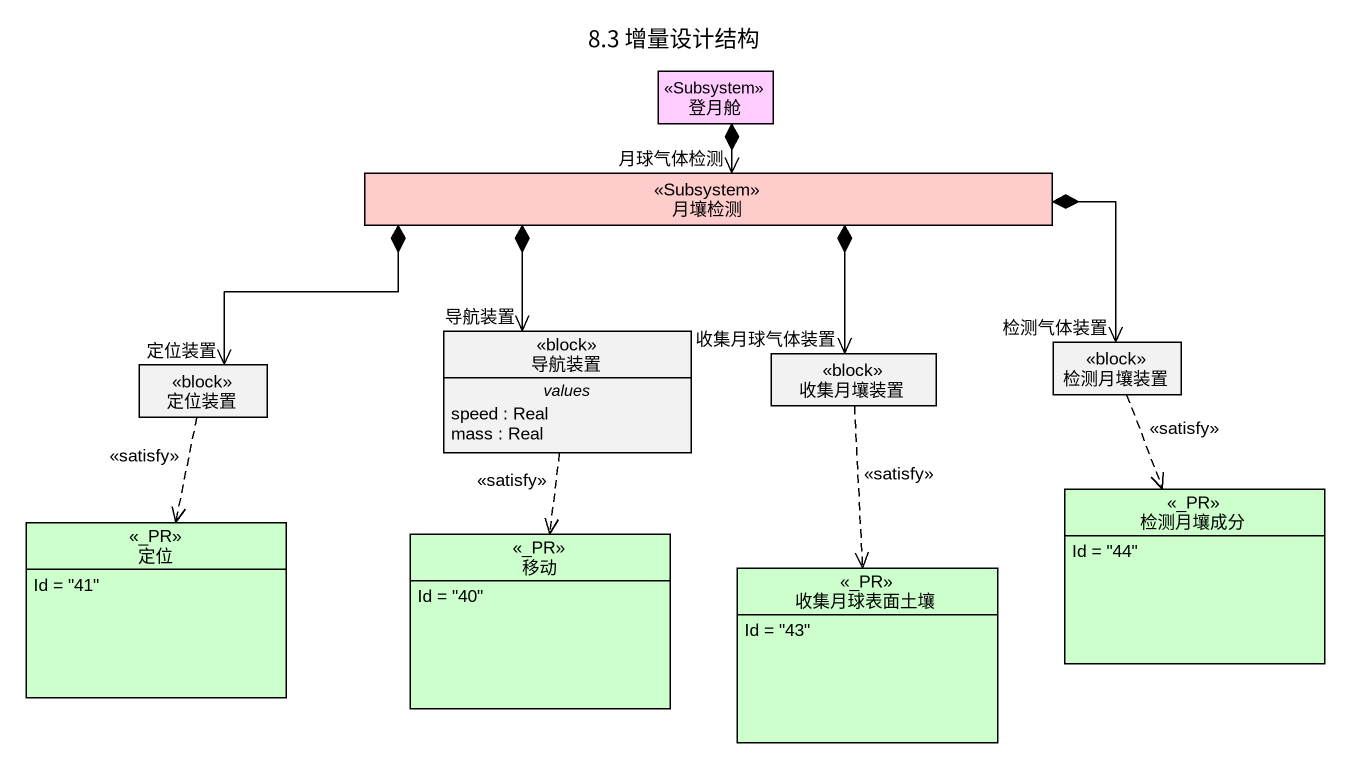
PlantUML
@startuml
title 8.3 增量设计结构
hide circle
hide empty members
class 登月舱 <<Subsystem>> #FFCCFF
class 月壤检测 <<Subsystem>> #FFCCCC
class 定位装置 <<block>>
class 导航装置 <<block>> {
  -- values --
  speed : Real
  mass : Real
}
class 收集月壤装置 <<block>>
class 检测月壤装置 <<block>>
class 定位 <<_PR>> #CCFFCC {
  Id = "41"
}
class 移动 <<_PR>> #CCFFCC {
  Id = "40"
}
class 检测月壤成分 <<_PR>> #CCFFCC {
  Id = "44"
}
class 收集月球表面土壤 <<_PR>> #CCFFCC {
  Id = "43"
}
登月舱 *--> "月球气体检测" 月壤检测
月壤检测 *-left-> "定位装置" 定位装置
月壤检测 *--> "导航装置" 导航装置
月壤检测 *--> "收集月球气体装置" 收集月壤装置
月壤检测 *-right-> "检测气体装置" 检测月壤装置
定位装置 ..> 定位 : <<satisfy>>
导航装置 ..> 移动 : <<satisfy>>
收集月壤装置 ..> 收集月球表面土壤 : <<satisfy>>
检测月壤装置 ..> 检测月壤成分 : <<satisfy>>
@enduml
